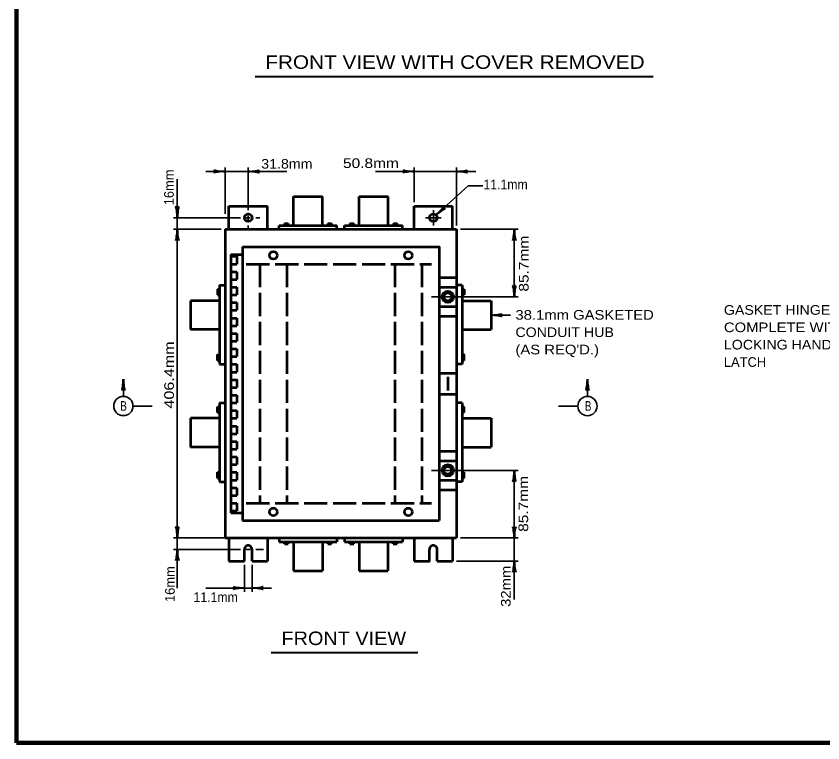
# Model space of a CAD drawing. Extents: x -29 to 827, y -10 to 534.
# Drawn here: x 28.5 to 279.5, y 1.4 to 227.4 of the extents above; entities that cross this region are included whole.
import ezdxf

# ---------------------------------------------------------------- set-up
doc = ezdxf.new("R2010")
doc.units = 0
doc.header["$LTSCALE"] = 1.2
doc.linetypes.add('LONG_DASHED', pattern=[7.5, 6, -1.5])
doc.layers.add('1', color=7, linetype='Continuous', lineweight=53)

msp = doc.modelspace()

# ---------------------------------------------------------------- linework, layer by layer
at = {"layer": '1', "lineweight": 40}
for p, q in [((102.816, 208.693), (226.667, 208.693)), ((107.866, 29.436), (153.468, 29.436))]:
    msp.add_line(p, q, dxfattribs=at)
at = {"layer": '1', "lineweight": 35}
for p, q in [((93.497, 165.922), (93.497, 180.322)), ((100.697, 180.322), (100.697, 167.119)), ((152.297, 169.522), (152.297, 180.322)), ((165.497, 162.322), (165.497, 180.322)), ((78.617, 161.121), (78.617, 176.722)), ((158.297, 167.117), (158.297, 162.317)), ((77.417, 164.722), (98.287, 164.722)), ((100.097, 164.722), (101.297, 164.722)), ((100.697, 165.322), (100.697, 164.121)), ((103.087, 164.722), (104.297, 164.722)), ((155.899, 164.722), (160.699, 164.722)), ((92.297, 161.121), (77.417, 161.121)), ((78.617, 161.121), (78.617, 65.121)), ((100.697, 162.319), (100.697, 161.398)), ((184.697, 161.121), (166.697, 161.121)), ((183.497, 161.121), (183.497, 140.121)), ((184.697, 140.121), (157.697, 140.121)), ((182.261, 134.422), (176.261, 134.422)), ((61.822, 109.151), (61.822, 114.537)), ((206.265, 109.13), (206.265, 114.537)), ((70.822, 106.137), (64.827, 106.137)), ((197.265, 106.137), (203.256, 106.137)), ((184.697, 86.121), (157.697, 86.121)), ((183.497, 65.121), (183.497, 86.121)), ((93.497, 65.121), (77.417, 65.121)), ((184.697, 65.121), (166.697, 65.121)), ((98.283, 61.522), (77.417, 61.522)), ((101.283, 61.522), (100.083, 61.522)), ((105.483, 61.522), (103.083, 61.522)), ((165.483, 57.925), (184.697, 57.925)), ((99.483, 56.725), (99.483, 48.325)), ((101.883, 56.725), (101.883, 48.325))]:
    msp.add_line(p, q, dxfattribs=at)
at = {"layer": '1'}
for p, q in [((114.797, 162.322), (114.797, 171.322)), ((114.797, 171.322), (123.797, 171.322)), ((123.797, 162.322), (123.797, 171.322)), ((135.197, 162.322), (135.197, 171.322)), ((135.197, 171.322), (144.197, 171.322)), ((144.197, 162.322), (144.197, 171.322)), ((94.697, 161.121), (94.697, 168.322)), ((94.697, 168.322), (106.697, 168.322)), ((106.697, 161.121), (106.697, 168.322)), ((152.297, 161.121), (152.297, 168.322)), ((152.297, 168.322), (164.297, 168.322)), ((164.297, 161.121), (164.297, 168.322)), ((93.497, 161.121), (165.497, 161.121)), ((93.497, 161.121), (93.497, 65.121)), ((110.297, 161.121), (110.297, 162.322)), ((110.297, 162.322), (114.797, 162.322)), ((111.947, 162.922), (111.947, 162.322)), ((111.947, 162.922), (113.147, 162.922)), ((113.147, 162.922), (113.147, 162.322)), ((125.447, 162.922), (125.447, 162.322)), ((125.447, 162.922), (126.647, 162.922)), ((126.647, 162.922), (126.647, 162.322)), ((128.297, 161.121), (128.297, 162.322)), ((130.697, 161.121), (130.697, 162.322)), ((130.697, 162.322), (135.197, 162.322)), ((132.347, 162.922), (132.347, 162.322)), ((132.347, 162.922), (133.547, 162.922)), ((133.547, 162.922), (133.547, 162.322)), ((145.847, 162.922), (145.847, 162.322)), ((145.847, 162.922), (147.047, 162.922)), ((147.047, 162.922), (147.047, 162.322)), ((148.697, 161.121), (148.697, 162.322)), ((165.497, 161.121), (165.497, 65.121)), ((98.897, 155.722), (98.897, 70.522)), ((95.297, 153.322), (95.297, 72.922)), ((95.297, 153.322), (98.897, 153.322)), ((95.297, 152.722), (97.097, 152.722)), ((97.097, 152.722), (97.097, 150.322)), ((95.297, 150.322), (97.097, 150.322)), ((95.297, 147.922), (97.097, 147.922)), ((97.097, 147.922), (97.097, 145.522)), ((160.097, 146.121), (165.497, 146.121)), ((91.697, 143.722), (91.697, 119.122)), ((91.697, 143.722), (93.497, 143.722)), ((95.297, 145.522), (97.097, 145.522)), ((95.297, 143.121), (97.097, 143.121)), ((97.097, 143.121), (97.097, 140.722)), ((160.097, 143.121), (165.497, 143.121)), ((167.261, 143.722), (165.461, 143.722)), ((167.261, 143.722), (167.261, 119.122)), ((91.097, 142.522), (91.097, 140.722)), ((91.097, 142.522), (91.697, 142.522)), ((91.097, 140.722), (91.697, 140.722)), ((95.297, 140.722), (97.097, 140.722)), ((167.861, 142.522), (167.261, 142.522)), ((167.861, 140.722), (167.261, 140.722)), ((167.861, 142.522), (167.861, 140.722)), ((91.697, 138.922), (82.697, 138.922)), ((82.697, 138.922), (82.697, 129.922)), ((95.297, 138.322), (97.097, 138.322)), ((97.097, 138.322), (97.097, 135.922)), ((167.261, 138.922), (176.261, 138.922)), ((176.261, 138.922), (176.261, 129.922)), ((95.297, 135.922), (97.097, 135.922)), ((160.097, 137.121), (165.497, 137.121)), ((95.297, 133.522), (97.097, 133.522)), ((97.097, 133.522), (97.097, 131.121)), ((160.097, 134.121), (165.497, 134.121)), ((95.297, 131.121), (97.097, 131.121)), ((91.697, 129.922), (82.697, 129.922)), ((95.297, 128.722), (97.097, 128.722)), ((97.097, 128.722), (97.097, 126.322)), ((167.261, 129.922), (176.261, 129.922)), ((95.297, 126.322), (97.097, 126.322)), ((95.297, 123.922), (97.097, 123.922)), ((97.097, 123.922), (97.097, 121.522)), ((95.297, 121.522), (97.097, 121.522)), ((91.097, 120.322), (91.697, 120.322)), ((91.697, 119.122), (93.497, 119.122)), ((95.297, 119.122), (97.097, 119.122)), ((97.097, 119.122), (97.097, 116.722)), ((167.261, 119.122), (165.461, 119.122)), ((167.861, 120.322), (167.261, 120.322)), ((95.297, 116.722), (97.097, 116.722)), ((160.097, 116.422), (165.497, 116.422)), ((162.797, 115.222), (162.797, 111.022)), ((95.297, 111.922), (97.097, 111.922)), ((95.297, 109.522), (97.097, 109.522)), ((97.097, 109.522), (97.097, 107.122)), ((160.097, 109.822), (165.497, 109.822)), ((91.097, 105.922), (91.697, 105.922)), ((91.097, 104.122), (91.097, 105.922)), ((91.697, 107.122), (91.697, 82.522)), ((91.697, 107.122), (93.497, 107.122)), ((95.297, 107.122), (97.097, 107.122)), ((167.261, 107.122), (165.461, 107.122)), ((167.261, 107.122), (167.261, 82.522)), ((167.861, 105.922), (167.261, 105.922)), ((167.861, 104.122), (167.861, 105.922)), ((91.097, 104.122), (91.697, 104.122)), ((95.297, 104.722), (97.097, 104.722)), ((97.097, 104.722), (97.097, 102.322)), ((167.861, 104.122), (167.261, 104.122)), ((91.697, 102.322), (82.697, 102.322)), ((82.697, 102.322), (82.697, 93.322)), ((95.297, 102.322), (97.097, 102.322)), ((167.261, 102.322), (176.261, 102.322)), ((176.261, 102.322), (176.261, 93.322)), ((95.297, 99.922), (97.097, 99.922)), ((97.097, 99.922), (97.097, 97.522)), ((95.297, 97.522), (97.097, 97.522)), ((91.697, 93.322), (82.697, 93.322)), ((95.297, 95.121), (97.097, 95.121)), ((97.097, 95.121), (97.097, 92.722)), ((167.261, 93.322), (176.261, 93.322)), ((95.297, 92.722), (97.097, 92.722)), ((160.097, 92.121), (165.497, 92.121)), ((95.297, 90.322), (97.097, 90.322)), ((95.297, 87.922), (97.097, 87.922)), ((97.097, 90.322), (97.097, 87.922)), ((160.097, 89.121), (165.497, 89.121)), ((91.097, 85.522), (91.697, 85.522)), ((91.097, 83.722), (91.097, 85.522)), ((95.297, 85.522), (97.097, 85.522)), ((97.097, 85.522), (97.097, 83.121)), ((167.861, 85.522), (167.261, 85.522)), ((167.861, 83.722), (167.861, 85.522)), ((91.097, 83.722), (91.697, 83.722)), ((95.297, 83.121), (97.097, 83.121)), ((160.097, 83.121), (165.497, 83.121)), ((167.861, 83.722), (167.261, 83.722)), ((91.697, 82.522), (93.497, 82.522)), ((95.297, 80.722), (97.097, 80.722)), ((97.097, 80.722), (97.097, 78.322)), ((167.261, 82.522), (165.461, 82.522)), ((95.297, 78.322), (97.097, 78.322)), ((160.097, 80.121), (165.497, 80.121)), ((95.297, 75.922), (97.097, 75.922)), ((97.097, 75.922), (97.097, 73.522)), ((95.297, 73.522), (97.097, 73.522)), ((95.297, 72.922), (98.897, 72.922)), ((98.897, 70.522), (160.097, 70.522)), ((93.497, 65.121), (165.497, 65.121)), ((94.683, 65.125), (94.683, 57.925)), ((106.683, 65.125), (106.683, 57.925)), ((110.283, 65.125), (110.283, 63.925)), ((110.283, 63.925), (114.783, 63.925)), ((111.933, 63.325), (111.933, 63.925)), ((111.933, 63.325), (113.133, 63.325)), ((113.133, 63.325), (113.133, 63.925)), ((114.783, 63.925), (114.783, 54.925)), ((123.783, 63.925), (123.783, 54.925)), ((125.433, 63.325), (125.433, 63.925)), ((125.433, 63.325), (126.633, 63.325)), ((126.633, 63.325), (126.633, 63.925)), ((128.283, 65.125), (128.283, 63.925)), ((130.683, 65.125), (130.683, 63.925)), ((130.683, 63.925), (135.183, 63.925)), ((132.333, 63.325), (132.333, 63.925)), ((132.333, 63.325), (133.533, 63.325)), ((133.533, 63.325), (133.533, 63.925)), ((135.183, 63.925), (135.183, 54.925)), ((144.183, 63.925), (144.183, 54.925)), ((145.833, 63.325), (145.833, 63.925)), ((145.833, 63.325), (147.033, 63.325)), ((147.033, 63.325), (147.033, 63.925)), ((148.683, 65.125), (148.683, 63.925)), ((152.283, 65.125), (152.283, 57.925)), ((164.283, 65.125), (164.283, 57.925)), ((99.483, 57.925), (99.483, 61.522)), ((101.883, 57.925), (101.883, 61.522)), ((159.483, 57.925), (159.483, 61.522)), ((94.683, 57.925), (99.483, 57.925)), ((101.883, 57.925), (106.683, 57.925)), ((159.483, 57.925), (164.283, 57.925)), ((114.783, 54.925), (123.783, 54.925)), ((135.183, 54.925), (144.183, 54.925))]:
    msp.add_line(p, q, dxfattribs=at)
at = {"layer": '1', "linetype": 'LONG_DASHED'}
for p, q in [((100.097, 150.322), (157.697, 150.322)), ((104.297, 150.322), (104.297, 75.922)), ((112.697, 150.322), (112.697, 75.922)), ((146.297, 150.322), (146.297, 75.922)), ((154.697, 150.322), (154.697, 75.922)), ((100.097, 75.922), (157.697, 75.922))]:
    msp.add_line(p, q, dxfattribs=at)
at = {"layer": '1', "lineweight": 158}
msp.add_line((820.158, 1.358), (28.558, 1.358), dxfattribs=at)
msp.add_lwpolyline([(820.158, 527.458), (28.458, 527.358), (28.558, 1.358)], dxfattribs=at)
at = {"layer": '1', "lineweight": 35}
for points in [[(87.497, 179.121), (93.497, 179.121), (100.697, 179.121), (112.697, 179.121)], [(140.297, 179.121), (152.297, 179.121), (165.497, 179.121), (171.497, 179.121)], [(159.127, 165.585), (169.143, 174.688), (173.657, 174.688)], [(78.617, 65.121), (78.617, 61.522), (78.617, 49.522)], [(183.497, 65.121), (183.497, 57.925), (183.497, 45.925)], [(87.483, 49.525), (99.483, 49.525), (101.883, 49.525), (107.883, 49.525)]]:
    msp.add_lwpolyline(points, dxfattribs=at)
at = {"layer": '1'}
for points in [[(114.797, 162.322), (123.797, 162.322), (128.297, 162.322)], [(135.197, 162.322), (144.197, 162.322), (148.697, 162.322)], [(98.897, 155.722), (160.097, 155.722), (160.097, 70.522)], [(91.097, 120.322), (91.097, 122.122), (91.697, 122.122)], [(167.861, 120.322), (167.861, 122.122), (167.261, 122.122)], [(95.297, 114.322), (97.097, 114.322), (97.097, 111.922)], [(114.783, 63.925), (123.783, 63.925), (128.283, 63.925)], [(135.183, 63.925), (144.183, 63.925), (148.683, 63.925)], [(152.283, 57.925), (157.083, 57.925), (157.083, 61.522)]]:
    msp.add_lwpolyline(points, dxfattribs=at)
for centre, radius in [((100.687, 164.719), 1.2), ((158.299, 164.717), 1.2), ((108.498, 153.025), 1.2), ((150.494, 153.023), 1.2), ((162.798, 140.121), 1.8), ((162.798, 140.121), 1.2), ((162.798, 86.122), 1.8), ((162.798, 86.122), 1.2), ((108.496, 73.219), 1.2), ((150.5, 73.222), 1.2)]:
    msp.add_circle(centre, radius, dxfattribs=at)
at = {"layer": '1', "lineweight": 35}
for centre in [(61.827, 106.151), (206.256, 106.13)]:
    msp.add_circle(centre, 3, dxfattribs=at)
at = {"layer": '1'}
for centre in [(100.683, 61.563), (158.283, 61.563)]:
    msp.add_arc(centre, 1.201, 358.01335, 181.98664, dxfattribs=at)
at = {"layer": '1', "lineweight": 40}
for centre, major_axis, ratio, start_param, end_param in [((92.187, 178.79), (2.143, 0.187), 0.122415, 0.8963533, 3.1415927), ((92.152, 179.375), (2.108, -0.211), 0.07063, 3.1407148, 5.41811), ((102.006, 179.453), (-2.143, -0.187), 0.122415, 0.8963533, 3.1415927), ((102.042, 178.868), (-2.108, 0.211), 0.07063, 3.1407148, 5.41811), ((150.987, 178.79), (2.143, 0.187), 0.122415, 0.8963533, 3.1415927), ((150.987, 178.79), (2.143, 0.187), 0.122415, 0.8963533, 3.1415927), ((150.952, 179.375), (2.108, -0.211), 0.07063, 3.1407148, 5.41811), ((150.952, 179.375), (2.108, -0.211), 0.07063, 3.1407148, 5.41811), ((166.806, 179.453), (-2.143, -0.187), 0.122415, 0.8963533, 3.1415927), ((166.806, 179.453), (-2.143, -0.187), 0.122415, 0.8963533, 3.1415927), ((166.842, 178.868), (-2.108, 0.211), 0.07063, 3.1407148, 5.41811), ((166.842, 178.868), (-2.108, 0.211), 0.07063, 3.1407148, 5.41811), ((159.873, 166.711), (-1.46, -1.58), 0.122415, 0.8963533, 3.1415927), ((78.285, 166.031), (0.187, -2.143), 0.122415, 0.8963533, 3.1415927), ((78.871, 166.066), (-0.211, -2.108), 0.07063, 3.1407148, 5.41811), ((160.293, 166.301), (1.702, 1.262), 0.07063, 6.2823074, 8.5597026), ((78.363, 159.777), (0.211, 2.108), 0.07063, 3.1407148, 5.41811), ((78.948, 159.812), (-0.187, 2.143), 0.122415, 0.8963533, 3.1415927), ((183.243, 159.777), (0.211, 2.108), 0.07063, 3.1407148, 5.41811), ((183.243, 159.777), (0.211, 2.108), 0.07063, 3.1407148, 5.41811), ((183.828, 159.812), (-0.187, 2.143), 0.122415, 0.8963533, 3.1415927), ((183.828, 159.812), (-0.187, 2.143), 0.122415, 0.8963533, 3.1415927), ((183.165, 141.431), (0.187, -2.143), 0.122415, 0.8963533, 3.1415927), ((183.165, 141.431), (0.187, -2.143), 0.122415, 0.8963533, 3.1415927), ((183.751, 141.466), (-0.211, -2.108), 0.07063, 3.1407148, 5.41811), ((183.751, 141.466), (-0.211, -2.108), 0.07063, 3.1407148, 5.41811), ((177.605, 134.168), (-2.108, 0.211), 0.07063, 3.1407148, 5.41811), ((177.57, 134.753), (-2.143, -0.187), 0.122415, 0.8963533, 3.1415927), ((61.568, 113.192), (0.211, 2.108), 0.07063, 3.1407148, 5.41811), ((62.153, 113.227), (-0.187, 2.143), 0.122415, 0.8963533, 3.1415927), ((206.011, 113.192), (0.211, 2.108), 0.07063, 3.1407148, 5.41811), ((206.597, 113.227), (-0.187, 2.143), 0.122415, 0.8963533, 3.1415927), ((183.165, 84.812), (0.187, 2.143), 0.122415, 3.1415927, 5.386832), ((183.165, 84.812), (0.187, 2.143), 0.122415, 3.1415927, 5.386832), ((183.751, 84.777), (-0.211, 2.108), 0.07063, 0.8650754, 3.1424706), ((183.751, 84.777), (-0.211, 2.108), 0.07063, 0.8650754, 3.1424706), ((78.285, 66.431), (0.187, -2.143), 0.122415, 0.8963533, 3.1415927), ((78.871, 66.466), (-0.211, -2.108), 0.07063, 3.1407148, 5.41811), ((183.243, 66.466), (0.211, -2.108), 0.07063, 0.8650754, 3.1424706), ((183.243, 66.466), (0.211, -2.108), 0.07063, 0.8650754, 3.1424706), ((183.828, 66.431), (-0.187, -2.143), 0.122415, 3.1415927, 5.386832), ((183.828, 66.431), (-0.187, -2.143), 0.122415, 3.1415927, 5.386832), ((78.363, 60.177), (0.211, 2.108), 0.07063, 3.1407148, 5.41811), ((78.948, 60.212), (-0.187, 2.143), 0.122415, 0.8963533, 3.1415927), ((183.243, 56.58), (0.211, 2.108), 0.07063, 3.1407148, 5.41811), ((183.828, 56.615), (-0.187, 2.143), 0.122415, 0.8963533, 3.1415927), ((98.174, 49.193), (2.143, 0.187), 0.122415, 0.8963533, 3.1415927), ((98.174, 49.193), (2.143, 0.187), 0.122415, 0.8963533, 3.1415927), ((98.138, 49.779), (2.108, -0.211), 0.07063, 3.1407148, 5.41811), ((98.138, 49.779), (2.108, -0.211), 0.07063, 3.1407148, 5.41811), ((103.228, 49.271), (-2.108, 0.211), 0.07063, 3.1407148, 5.41811), ((103.228, 49.271), (-2.108, 0.211), 0.07063, 3.1407148, 5.41811), ((103.193, 49.856), (-2.143, -0.187), 0.122415, 0.8963533, 3.1415927), ((103.193, 49.856), (-2.143, -0.187), 0.122415, 0.8963533, 3.1415927)]:
    msp.add_ellipse(centre, major_axis=major_axis, ratio=ratio, start_param=start_param, end_param=end_param, dxfattribs=at)

# ---------------------------------------------------------------- texts
at = {"layer": '1'}
for s, height, width, p in [('FRONT VIEW WITH COVER REMOVED', 4.2, 1.15, (105.99, 211.046)), ('31.8mm', 3, 1.1, (104.738, 179.999)), ('50.8mm', 3, 1.2, (130.18, 180.201)), ('11.1mm', 3, 0.95, (173.896, 173.591)), ('38.1mm GASKETED', 3, 1.15, (183.847, 133.014)), ('GASKET HINGED DOOR', 3, 1.1, (248.719, 134.536)), ('CONDUIT HUB', 3, 1.1, (183.847, 127.614)), ('COMPLETE WITH KEY', 3, 1.15, (248.719, 129.136)), ('LOCKING HANDLE AND', 3, 1.1, (248.719, 123.736)), ("(AS REQ'D.)", 3, 1.15, (183.847, 122.214)), ('B', 3, 0.75, (60.892, 104.663)), ('B', 3, 0.75, (205.479, 104.663)), ('11.1mm', 3, 0.95, (83.676, 45.207)), ('FRONT VIEW', 4.2, 1.1, (111.039, 31.79))]:
    msp.add_text(s, height=height, dxfattribs=dict(at, width=width)).set_placement(p)
for p in [(77.515, 168.584), (77.825, 45.162)]:
    msp.add_text('16mm', height=3, rotation=90, dxfattribs=at).set_placement(p)
for s, width, p in [('85.7mm', 1.2, (187.933, 141.737)), ('406.4mm', 1.25, (77.555, 105.358)), ('85.7mm', 1.2, (187.805, 67.005)), ('32mm', 1.15, (182.352, 43.666))]:
    msp.add_text(s, height=3, rotation=90, dxfattribs=dict(at, width=width)).set_placement(p)
msp.add_text('LATCH', height=3, dxfattribs=at).set_placement((248.719, 118.336))

doc.saveas('drawing.dxf')
